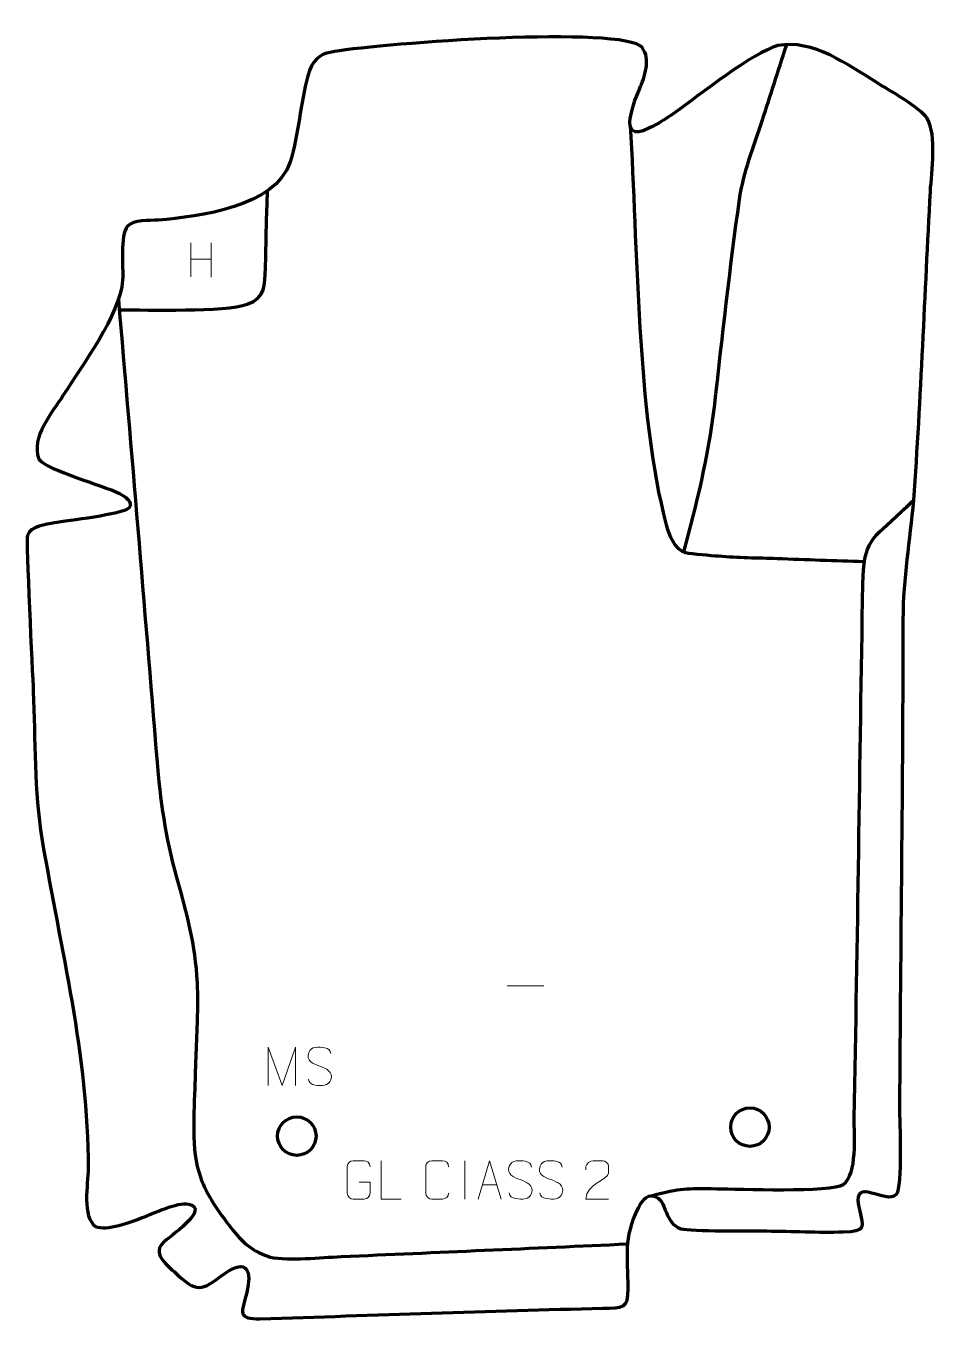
# Model space of a CAD drawing. Header units: millimetres. Extents: x 919 to 1512, y 66 to 907.
import ezdxf

# ---------------------------------------------------------------- set-up
doc = ezdxf.new("R2010")
doc.units = ezdxf.units.MM
doc.header["$MEASUREMENT"] = 0
doc.layers.add('layer 2', color=7, linetype='Continuous')
doc.layers.add('layer 3', color=7, linetype='Continuous')

msp = doc.modelspace()

# ---------------------------------------------------------------- linework, layer by layer
at = {"layer": 'layer 2', "color": 142, "lineweight": 200}
for centre in [(1390.0233, 190.4737), (1095.542, 184.653)]:
    msp.add_ellipse(centre, major_axis=(0, 12.5), ratio=1, dxfattribs=at)
at = {"layer": 'layer 2', "color": 142, "lineweight": 158}
for points, knots in [([(1347.0943, 564.3298), (1355.4595, 595.9582), (1362.9934, 626.2242), (1366.9428, 658.8097), (1366.9428, 658.8097), (1372.1019, 703.84), (1376.9491, 748.8669), (1383.2616, 793.7582), (1383.2616, 793.7582), (1385.7698, 811.3114), (1392.64, 828.5756), (1398.1415, 845.3975), (1398.1415, 845.3975), (1403.3327, 861.5206), (1408.5186, 877.6453), (1413.7083, 893.7688), (1413.7083, 893.7688), (1413.7083, 893.7688), (1414.1662, 895.1915), (1414.1662, 895.1915)], [0, 0, 0, 0, 0.16666667, 0.16666667, 0.16666667, 0.16666667, 0.33333333, 0.33333333, 0.33333333, 0.33333333, 0.5, 0.5, 0.5, 0.5, 0.66666667, 0.66666667, 0.66666667, 0.66666667, 1, 1, 1, 1]), ([(1312.2283, 841.6945), (1317.0035, 764.8406), (1316.4422, 654.3209), (1335.6091, 582.2096), (1335.6091, 582.2096), (1337.3014, 575.7982), (1340.9479, 565.9656), (1348.2338, 564.199), (1348.2338, 564.199), (1352.8788, 563.0727), (1364.3794, 562.3748), (1369.8714, 561.8916), (1369.8714, 561.8916), (1381.7555, 560.8459), (1395.6386, 560.7322), (1407.6759, 560.2871), (1407.6759, 560.2871), (1426.5267, 559.59), (1445.3805, 558.9293), (1464.2334, 558.2917)], [0, 0, 0, 0, 0.16666667, 0.16666667, 0.16666667, 0.16666667, 0.33333333, 0.33333333, 0.33333333, 0.33333333, 0.5, 0.5, 0.5, 0.5, 0.66666667, 0.66666667, 0.66666667, 0.66666667, 1, 1, 1, 1]), ([(980.1998, 721.9077), (998.4443, 722.0928), (1048.7062, 720.3814), (1063.326, 725.628), (1063.326, 725.628), (1075.4694, 729.9858), (1074.7248, 738.0331), (1075.1822, 749.1274), (1075.1822, 749.1274), (1075.4599, 755.8652), (1075.4747, 762.5892), (1075.6198, 769.3272), (1075.6198, 769.3272), (1075.7808, 774.9009), (1075.8895, 780.4807), (1076.0711, 786.0525), (1076.0711, 786.0525), (1076.2284, 790.5128), (1076.3856, 794.9732), (1076.5429, 799.4335)], [0, 0, 0, 0, 0.16666667, 0.16666667, 0.16666667, 0.16666667, 0.33333333, 0.33333333, 0.33333333, 0.33333333, 0.5, 0.5, 0.5, 0.5, 0.66666667, 0.66666667, 0.66666667, 0.66666667, 1, 1, 1, 1]), ([(979.6073, 728.8508), (988.0996, 629.2721), (996.4458, 529.682), (1004.5354, 430.0697), (1004.5354, 430.0697), (1006.7891, 402.2811), (1009.9724, 379.7389), (1017.387, 352.7429), (1017.387, 352.7429), (1024.2987, 328.1956), (1029.3373, 309.9149), (1030.7156, 284.0777), (1030.7156, 284.0777), (1031.0815, 275.928), (1031.0171, 267.8668), (1030.7855, 259.716), (1030.7855, 259.716), (1030.7855, 259.716), (1030.7346, 258.0394), (1030.7346, 258.0394), (1030.7346, 258.0394), (1030.468, 250.5365), (1030.1033, 243.0378), (1029.8327, 235.5343), (1029.8327, 235.5343), (1029.6535, 230.0273), (1029.4796, 224.5209), (1029.3237, 219.0131), (1029.3237, 219.0131), (1028.8014, 199.9572), (1026.6003, 175.8932), (1032.848, 157.9965), (1032.848, 157.9965), (1037.0816, 145.8695), (1044.8606, 135.3384), (1052.6102, 125.2461), (1052.6102, 125.2461), (1059.7657, 115.9721), (1065.5319, 110.5694), (1076.7022, 106.5403), (1076.7022, 106.5403), (1076.7022, 106.5403), (1078.1687, 106.0113), (1078.1687, 106.0113), (1078.1687, 106.0113), (1091.3028, 103.4427), (1110.6617, 105.6977), (1124.3839, 106.3496), (1124.3839, 106.3496), (1186.486, 109.0269), (1248.5842, 111.7935), (1310.6811, 114.589)], [0, 0, 0, 0, 0.07142857, 0.07142857, 0.07142857, 0.07142857, 0.14285714, 0.14285714, 0.14285714, 0.14285714, 0.21428571, 0.21428571, 0.21428571, 0.21428571, 0.28571429, 0.28571429, 0.28571429, 0.28571429, 0.35714286, 0.35714286, 0.35714286, 0.35714286, 0.42857143, 0.42857143, 0.42857143, 0.42857143, 0.5, 0.5, 0.5, 0.5, 0.57142857, 0.57142857, 0.57142857, 0.57142857, 0.64285714, 0.64285714, 0.64285714, 0.64285714, 0.71428571, 0.71428571, 0.71428571, 0.71428571, 0.78571429, 0.78571429, 0.78571429, 0.78571429, 0.85714286, 0.85714286, 0.85714286, 0.85714286, 1, 1, 1, 1]), ([(1326.0667, 145.9111), (1345.4691, 150.9887), (1348.4556, 150.6006), (1368.4661, 150.4614), (1368.4661, 150.4614), (1381.6035, 150.3053), (1443.3511, 147.9019), (1450.6984, 153.2458), (1450.6984, 153.2458), (1460.1352, 160.1094), (1457.6085, 185.1514), (1457.8232, 196.2679), (1457.8232, 196.2679), (1460.0447, 312.0559), (1461.4432, 427.8504), (1463.4392, 543.6393), (1463.4392, 543.6393), (1463.9226, 571.6789), (1468.929, 572.6021), (1488.801, 591.0084), (1488.801, 591.0084), (1491.3667, 593.3849), (1493.9244, 595.7699), (1496.4816, 598.1556)], [0, 0, 0, 0, 0.14285714, 0.14285714, 0.14285714, 0.14285714, 0.28571429, 0.28571429, 0.28571429, 0.28571429, 0.42857143, 0.42857143, 0.42857143, 0.42857143, 0.57142857, 0.57142857, 0.57142857, 0.57142857, 0.71428571, 0.71428571, 0.71428571, 0.71428571, 1, 1, 1, 1])]:
    msp.add_open_spline(points, degree=3, knots=knots, dxfattribs=at)
at = {"layer": 'layer 2', "color": 250, "lineweight": 9}
for points in [[(1026.707, 765.5374), (1026.707, 765.5374), (1026.707, 743.3447), (1026.707, 743.3447)], [(1039.8227, 765.5374), (1039.8227, 765.5374), (1039.8227, 743.1871), (1039.8227, 743.1871)], [(1026.7245, 754.895), (1026.7245, 754.895), (1039.8227, 754.895), (1039.8227, 754.895)], [(1232.1524, 282.3489), (1232.1524, 282.3489), (1256.1304, 282.3489), (1256.1304, 282.3489)], [(1204.7963, 168.671), (1204.7963, 168.671), (1204.7963, 143.6969), (1204.7963, 143.6969)], [(1216.0484, 152.9566), (1216.0484, 152.9566), (1225.5441, 152.9566), (1225.5441, 152.9566)]]:
    msp.add_open_spline(points, degree=3, dxfattribs=at)
for points, knots in [([(1077.0311, 217.5569), (1077.0311, 217.5569), (1077.0311, 242.5148), (1077.0311, 242.5148), (1077.0311, 242.5148), (1077.0311, 242.5148), (1085.9562, 217.5569), (1085.9562, 217.5569), (1085.9562, 217.5569), (1085.9562, 217.5569), (1094.7161, 242.5143), (1094.7161, 242.5143), (1094.7161, 242.5143), (1094.7161, 242.5143), (1094.7161, 217.5569), (1094.7161, 217.5569)], [0, 0, 0, 0, 0.2, 0.2, 0.2, 0.2, 0.4, 0.4, 0.4, 0.4, 0.6, 0.6, 0.6, 0.6, 1, 1, 1, 1]), ([(1110.4233, 230.2068), (1106.175, 231.6772), (1101.2669, 233.473), (1103.272, 238.9933), (1103.272, 238.9933), (1104.7755, 243.1332), (1109.9891, 242.7447), (1113.5927, 242.1436), (1113.5927, 242.1436), (1116.4533, 241.6664), (1117.318, 240.4532), (1117.6286, 238.3691)], [0, 0, 0, 0, 0.25, 0.25, 0.25, 0.25, 0.5, 0.5, 0.5, 0.5, 1, 1, 1, 1]), ([(1110.4233, 230.2067), (1114.4419, 228.56), (1119.4714, 226.6717), (1117.6374, 221.3114), (1117.6374, 221.3114), (1116.1776, 217.045), (1111.2668, 217.3017), (1107.5407, 217.8564), (1107.5407, 217.8564), (1104.7907, 218.2662), (1103.5698, 219.4797), (1103.1918, 221.5919)], [0, 0, 0, 0, 0.25, 0.25, 0.25, 0.25, 0.5, 0.5, 0.5, 0.5, 1, 1, 1, 1]), ([(1136.0512, 154.6929), (1136.0512, 154.6929), (1143.2193, 154.6929), (1143.2193, 154.6929), (1143.2193, 154.6929), (1143.2193, 154.6929), (1143.2193, 147.5248), (1143.2193, 147.5248), (1143.2193, 147.5248), (1143.0796, 145.2014), (1141.4024, 143.7218), (1139.2546, 143.711), (1139.2546, 143.711), (1136.9228, 143.7114), (1134.5908, 143.7114), (1132.2593, 143.711), (1132.2593, 143.711), (1130.3344, 143.6056), (1128.3622, 145.4901), (1128.3734, 147.5074), (1128.3734, 147.5074), (1128.3738, 153.2775), (1128.3738, 159.0472), (1128.3734, 164.8165), (1128.3734, 164.8165), (1128.3776, 166.9546), (1130.1244, 168.6738), (1132.2767, 168.6604), (1132.2767, 168.6604), (1134.6024, 168.6604), (1136.9285, 168.6604), (1139.2546, 168.6604), (1139.2546, 168.6604), (1141.2013, 168.6958), (1143.1927, 167.2043), (1143.2193, 164.7666)], [0, 0, 0, 0, 0.1, 0.1, 0.1, 0.1, 0.2, 0.2, 0.2, 0.2, 0.3, 0.3, 0.3, 0.3, 0.4, 0.4, 0.4, 0.4, 0.5, 0.5, 0.5, 0.5, 0.6, 0.6, 0.6, 0.6, 0.7, 0.7, 0.7, 0.7, 0.8, 0.8, 0.8, 0.8, 1, 1, 1, 1]), ([(1163.2708, 143.7071), (1163.2708, 143.7071), (1150.3217, 143.7071), (1150.3217, 143.7071), (1150.3217, 143.7071), (1150.3217, 143.7071), (1150.3217, 168.6607), (1150.3217, 168.6607)], [0, 0, 0, 0, 0.33333333, 0.33333333, 0.33333333, 0.33333333, 1, 1, 1, 1]), ([(1194.2193, 147.5249), (1194.0795, 145.2015), (1192.4023, 143.7219), (1190.2546, 143.7111), (1190.2546, 143.7111), (1187.9227, 143.7115), (1185.5908, 143.7115), (1183.2593, 143.7111), (1183.2593, 143.7111), (1181.3343, 143.6057), (1179.3622, 145.4902), (1179.3734, 147.5075), (1179.3734, 147.5075), (1179.3738, 153.2776), (1179.3738, 159.0473), (1179.3734, 164.8166), (1179.3734, 164.8166), (1179.3776, 166.9547), (1181.1243, 168.6739), (1183.2767, 168.6604), (1183.2767, 168.6604), (1185.6024, 168.6604), (1187.9285, 168.6604), (1190.2546, 168.6604), (1190.2546, 168.6604), (1192.2012, 168.6959), (1194.1926, 167.2044), (1194.2193, 164.7668)], [0, 0, 0, 0, 0.125, 0.125, 0.125, 0.125, 0.25, 0.25, 0.25, 0.25, 0.375, 0.375, 0.375, 0.375, 0.5, 0.5, 0.5, 0.5, 0.625, 0.625, 0.625, 0.625, 0.75, 0.75, 0.75, 0.75, 1, 1, 1, 1]), ([(1213.3258, 143.7072), (1213.3258, 143.7072), (1220.6968, 168.6607), (1220.6968, 168.6607), (1220.6968, 168.6607), (1220.6968, 168.6607), (1228.2667, 143.7072), (1228.2667, 143.7072)], [0, 0, 0, 0, 0.33333333, 0.33333333, 0.33333333, 0.33333333, 1, 1, 1, 1]), ([(1240.8018, 156.3578), (1236.5535, 157.8282), (1231.6454, 159.624), (1233.6505, 165.1443), (1233.6505, 165.1443), (1235.154, 169.2842), (1240.3676, 168.8957), (1243.9712, 168.2946), (1243.9712, 168.2946), (1246.8318, 167.8174), (1247.6965, 166.6042), (1248.0071, 164.5201)], [0, 0, 0, 0, 0.25, 0.25, 0.25, 0.25, 0.5, 0.5, 0.5, 0.5, 1, 1, 1, 1]), ([(1260.8018, 156.3578), (1256.5535, 157.8282), (1251.6454, 159.624), (1253.6505, 165.1443), (1253.6505, 165.1443), (1255.154, 169.2842), (1260.3676, 168.8957), (1263.9712, 168.2946), (1263.9712, 168.2946), (1266.8318, 167.8174), (1267.6965, 166.6042), (1268.0071, 164.5201)], [0, 0, 0, 0, 0.25, 0.25, 0.25, 0.25, 0.5, 0.5, 0.5, 0.5, 1, 1, 1, 1]), ([(1298.1678, 143.6968), (1293.2534, 143.6971), (1288.339, 143.6971), (1283.4249, 143.6968), (1283.4249, 143.6968), (1283.4249, 153.6291), (1298.0759, 156.2703), (1298.1678, 160.5806), (1298.1678, 160.5806), (1298.1675, 162.0047), (1298.1675, 163.4284), (1298.1678, 164.8517), (1298.1678, 164.8517), (1298.1509, 166.9288), (1296.0281, 168.6536), (1294.3571, 168.6709), (1294.3571, 168.6709), (1292.2839, 168.6705), (1290.211, 168.6705), (1288.1386, 168.6709), (1288.1386, 168.6709), (1286.3165, 168.6874), (1283.4918, 166.8953), (1283.4249, 164.8017), (1283.4249, 164.8017), (1283.4249, 164.8017), (1283.4249, 162.7469), (1283.4249, 162.7469)], [0, 0, 0, 0, 0.125, 0.125, 0.125, 0.125, 0.25, 0.25, 0.25, 0.25, 0.375, 0.375, 0.375, 0.375, 0.5, 0.5, 0.5, 0.5, 0.625, 0.625, 0.625, 0.625, 0.75, 0.75, 0.75, 0.75, 1, 1, 1, 1]), ([(1240.8018, 156.3577), (1244.8204, 154.711), (1249.8499, 152.8227), (1248.0159, 147.4624), (1248.0159, 147.4624), (1246.5561, 143.196), (1241.6453, 143.4527), (1237.9192, 144.0074), (1237.9192, 144.0074), (1235.1692, 144.4172), (1233.9483, 145.6307), (1233.5703, 147.7429)], [0, 0, 0, 0, 0.25, 0.25, 0.25, 0.25, 0.5, 0.5, 0.5, 0.5, 1, 1, 1, 1]), ([(1260.8018, 156.3577), (1264.8204, 154.711), (1269.8499, 152.8227), (1268.0159, 147.4624), (1268.0159, 147.4624), (1266.5561, 143.196), (1261.6453, 143.4527), (1257.9192, 144.0074), (1257.9192, 144.0074), (1255.1692, 144.4172), (1253.9483, 145.6307), (1253.5703, 147.7429)], [0, 0, 0, 0, 0.25, 0.25, 0.25, 0.25, 0.5, 0.5, 0.5, 0.5, 1, 1, 1, 1])]:
    msp.add_open_spline(points, degree=3, knots=knots, dxfattribs=at)
at = {"layer": 'layer 3', "color": 242, "lineweight": 158}
msp.add_open_spline([(1318.6665, 893.689), (1326.1373, 887.4662), (1322.0874, 874.7515), (1319.0197, 867.3158), (1319.0197, 867.3158), (1315.5309, 858.8595), (1302.6666, 829.1763), (1324.4299, 840.0209), (1324.4299, 840.0209), (1324.4299, 840.0209), (1326.7196, 841.1618), (1326.7196, 841.1618), (1326.7196, 841.1618), (1326.7196, 841.1618), (1329.1612, 842.4655), (1329.1612, 842.4655), (1329.1612, 842.4655), (1333.4827, 844.8941), (1337.5818, 847.6635), (1341.6535, 850.4831), (1341.6535, 850.4831), (1356.947, 861.3571), (1392.1102, 889.5277), (1408.2597, 893.7221), (1408.2597, 893.7221), (1430.6666, 898.2759), (1454.1243, 881.1025), (1472.4277, 869.7357), (1472.4277, 869.7357), (1479.9735, 865.0784), (1501.0174, 853.1214), (1505.1788, 846.4913), (1505.1788, 846.4913), (1511.6879, 834.9825), (1508.0661, 812.3949), (1507.3221, 798.9185), (1507.3221, 798.9185), (1503.6719, 732.1091), (1501.3798, 664.8416), (1496.4816, 598.1556), (1496.4816, 598.1556), (1494.2562, 571.3094), (1489.7268, 548.0381), (1489.7205, 520.5729), (1489.7205, 520.5729), (1489.5094, 414.9351), (1488.0926, 309.3792), (1487.4612, 203.7631), (1487.4612, 203.7631), (1487.4025, 193.9419), (1489.6025, 152.3041), (1485.3315, 146.8255), (1485.3315, 146.8255), (1477.998, 140.0142), (1457.146, 158.8234), (1460.9085, 139.5797), (1460.9085, 139.5797), (1460.9085, 139.5797), (1461.4356, 136.884), (1461.4356, 136.884), (1461.4356, 136.884), (1464.2227, 124.9065), (1465.5749, 122.9712), (1450.6858, 122.3781), (1450.6858, 122.3781), (1434.5024, 121.9223), (1417.3882, 122.9107), (1400.9909, 122.9762), (1400.9909, 122.9762), (1391.345, 123.0148), (1351.6968, 122.6268), (1345.2188, 124.472), (1345.2188, 124.472), (1334.0361, 127.6573), (1336.5396, 143.5876), (1327.3862, 145.7612), (1327.3862, 145.7612), (1322.6097, 146.8955), (1319.4532, 141.3481), (1317.5423, 137.9607), (1317.5423, 137.9607), (1307.6784, 117.7631), (1310.8441, 106.5623), (1310.8827, 85.667), (1310.8827, 85.667), (1310.9073, 72.3471), (1307.4568, 73.1126), (1294.4136, 72.7765), (1294.4136, 72.7765), (1220.1975, 70.8494), (1145.9998, 68.2626), (1071.7982, 65.8631), (1071.7982, 65.8631), (1056.8296, 65.6453), (1059.6038, 69.781), (1062.9846, 82.8866), (1062.9846, 82.8866), (1066.4273, 96.8492), (1063.4756, 105.5356), (1048.7515, 95.3447), (1048.7515, 95.3447), (1032.9685, 83.7963), (1031.1633, 82.2257), (1015.7317, 96.5121), (1015.7317, 96.5121), (1009.9419, 101.9068), (1001.5893, 108.4629), (1008.9075, 115.6833), (1008.9075, 115.6833), (1011.8125, 118.5495), (1039.9249, 137.4637), (1025.333, 140.4112), (1025.333, 140.4112), (1017.8021, 141.9324), (1002.7811, 134.5299), (994.9688, 131.643), (994.9688, 131.643), (987.9777, 129.0596), (971.7343, 122.6227), (964.8184, 125.9692), (964.8184, 125.9692), (955.9051, 131.7314), (959.7378, 153.8363), (959.9704, 163.4101), (959.9704, 163.4101), (959.9023, 238.0656), (942.1093, 305.4088), (929.8361, 378.1009), (929.8361, 378.1009), (924.8349, 408.5032), (925.6206, 442.8166), (924.2671, 473.8868), (924.2671, 473.8868), (923.7516, 485.7124), (919.4652, 572.3606), (920.436, 575.4042), (920.436, 575.4042), (922.3229, 581.3198), (932.8529, 582.4658), (938.1042, 583.4571), (938.1042, 583.4571), (945.8094, 584.6641), (982.7267, 589.0728), (986.2845, 592.9564), (986.2845, 592.9564), (989.8934, 596.896), (983.1406, 601.1437), (980.2431, 602.58), (980.2431, 602.58), (968.9201, 608.1925), (934.2602, 617.1085), (927.8628, 624.8211), (927.8628, 624.8211), (922.5056, 639.4624), (936.4818, 654.7395), (943.7697, 666.3933), (943.7697, 666.3933), (955.9462, 685.6233), (980.7522, 718.9941), (982.3102, 741.2447), (982.3102, 741.2447), (982.9066, 749.7626), (980.3393, 770.5667), (985.5089, 776.3074), (985.5089, 776.3074), (989.475, 780.7118), (999.7311, 779.8438), (1005.6072, 780.3189), (1005.6072, 780.3189), (1031.8903, 782.5626), (1081.783, 788.7371), (1091.224, 818.2045), (1091.224, 818.2045), (1097.0189, 836.8231), (1097.7234, 855.6667), (1102.6768, 874.0643), (1102.6768, 874.0643), (1105.4873, 884.5028), (1110.5413, 888.0103), (1117.2719, 889.3845), (1117.2719, 889.3845), (1142.103, 894.4548), (1296.7067, 906.5978), (1318.6665, 893.689)], degree=3, knots=[0, 0, 0, 0, 0.0212766, 0.0212766, 0.0212766, 0.0212766, 0.04255319, 0.04255319, 0.04255319, 0.04255319, 0.06382979, 0.06382979, 0.06382979, 0.06382979, 0.08510638, 0.08510638, 0.08510638, 0.08510638, 0.10638298, 0.10638298, 0.10638298, 0.10638298, 0.12765957, 0.12765957, 0.12765957, 0.12765957, 0.14893617, 0.14893617, 0.14893617, 0.14893617, 0.17021277, 0.17021277, 0.17021277, 0.17021277, 0.19148936, 0.19148936, 0.19148936, 0.19148936, 0.21276596, 0.21276596, 0.21276596, 0.21276596, 0.23404255, 0.23404255, 0.23404255, 0.23404255, 0.25531915, 0.25531915, 0.25531915, 0.25531915, 0.27659574, 0.27659574, 0.27659574, 0.27659574, 0.29787234, 0.29787234, 0.29787234, 0.29787234, 0.31914894, 0.31914894, 0.31914894, 0.31914894, 0.34042553, 0.34042553, 0.34042553, 0.34042553, 0.36170213, 0.36170213, 0.36170213, 0.36170213, 0.38297872, 0.38297872, 0.38297872, 0.38297872, 0.40425532, 0.40425532, 0.40425532, 0.40425532, 0.42553191, 0.42553191, 0.42553191, 0.42553191, 0.44680851, 0.44680851, 0.44680851, 0.44680851, 0.46808511, 0.46808511, 0.46808511, 0.46808511, 0.4893617, 0.4893617, 0.4893617, 0.4893617, 0.5106383, 0.5106383, 0.5106383, 0.5106383, 0.53191489, 0.53191489, 0.53191489, 0.53191489, 0.55319149, 0.55319149, 0.55319149, 0.55319149, 0.57446809, 0.57446809, 0.57446809, 0.57446809, 0.59574468, 0.59574468, 0.59574468, 0.59574468, 0.61702128, 0.61702128, 0.61702128, 0.61702128, 0.63829787, 0.63829787, 0.63829787, 0.63829787, 0.65957447, 0.65957447, 0.65957447, 0.65957447, 0.68085106, 0.68085106, 0.68085106, 0.68085106, 0.70212766, 0.70212766, 0.70212766, 0.70212766, 0.72340426, 0.72340426, 0.72340426, 0.72340426, 0.74468085, 0.74468085, 0.74468085, 0.74468085, 0.76595745, 0.76595745, 0.76595745, 0.76595745, 0.78723404, 0.78723404, 0.78723404, 0.78723404, 0.80851064, 0.80851064, 0.80851064, 0.80851064, 0.82978723, 0.82978723, 0.82978723, 0.82978723, 0.85106383, 0.85106383, 0.85106383, 0.85106383, 0.87234043, 0.87234043, 0.87234043, 0.87234043, 0.89361702, 0.89361702, 0.89361702, 0.89361702, 0.91489362, 0.91489362, 0.91489362, 0.91489362, 0.93617021, 0.93617021, 0.93617021, 0.93617021, 0.95744681, 0.95744681, 0.95744681, 0.95744681, 1, 1, 1, 1], dxfattribs=at)

doc.saveas('drawing.dxf')
